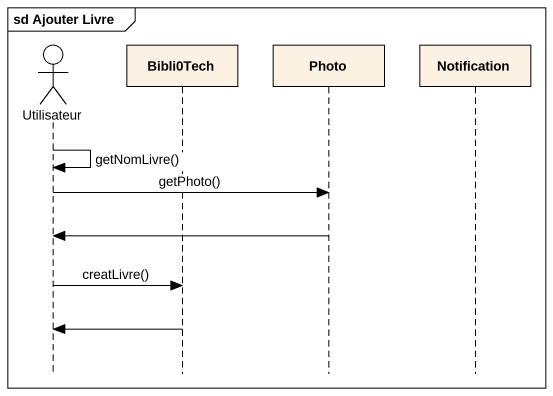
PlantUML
@startuml
mainframe sd Ajouter Livre
hide footbox
actor Utilisateur
participant Bibli0Tech
participant Photo
participant Notification

Utilisateur -> Utilisateur : getNomLivre()
Utilisateur -> Photo : getPhoto()
Photo -> Utilisateur
Utilisateur -> Bibli0Tech : creatLivre()
Bibli0Tech -> Utilisateur
@enduml
